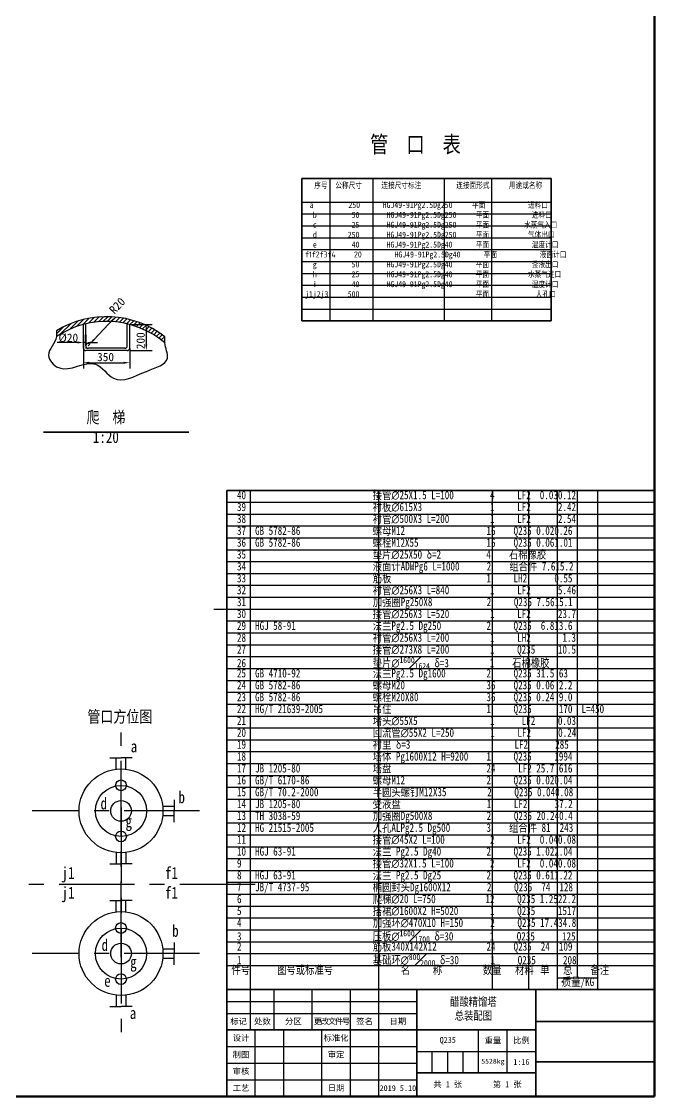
# Model space of a CAD drawing. Header units: millimetres. Extents: x 932 to 1607847, y 562 to 1472.
# Drawn here: x 1259.2 to 1525.6, y 630.7 to 1083.1 of the extents above; entities that cross this region are included whole.
import ezdxf

# ---------------------------------------------------------------- set-up
doc = ezdxf.new("R2010")
doc.units = ezdxf.units.MM
doc.linetypes.add('CENTER', pattern=[50.8, 31.75, -6.35, 6.35, -6.35])
doc.layers.get('0').update_dxf_attribs({"lineweight": 25})
doc.layers.get('Defpoints').update_dxf_attribs({"lineweight": 25})
doc.layers.add('图框', color=7, linetype='Continuous', lineweight=60)
doc.layers.add('粗实线', color=7, linetype='Continuous', lineweight=35)
doc.layers.add('点划线', color=7, linetype='CENTER')
doc.styles.get("Standard").update_dxf_attribs({"font": 'simfang.ttf', "width": 0.8, "height": 5})
doc.styles.add('样式 1', font='STFANGSO.TTF')

msp = doc.modelspace()

# ---------------------------------------------------------------- hatches: boundary and pattern name
at = {"layer": 'Defpoints'}
h = msp.add_hatch(dxfattribs=at)
h.set_pattern_fill('ANSI31', color=256, scale=0.4, style=0)
h.set_pattern_definition([(45, (9.3019, -45.4033), (-0.8980256, 0.8980256), [])])
h.paths.add_polyline_path([(1273.95, 952.866), (1273.95, 950.489, -0.3340605), (1319.554, 947.869), (1319.554, 950.443, 0.3134773)])

# ---------------------------------------------------------------- linework, layer by layer
for p, q in [((1525.617, 880.663), (1345.617, 880.663)), ((1525.617, 875.663), (1345.617, 875.663)), ((1525.617, 870.663), (1345.617, 870.663)), ((1525.617, 865.663), (1345.617, 865.663)), ((1525.617, 860.663), (1345.617, 860.663)), ((1525.617, 855.663), (1345.617, 855.663)), ((1525.617, 850.663), (1345.617, 850.663)), ((1525.617, 845.663), (1345.617, 845.663)), ((1525.617, 840.663), (1345.617, 840.663)), ((1525.617, 840.663), (1345.617, 840.663)), ((1525.617, 835.663), (1345.617, 835.663)), ((1525.617, 830.663), (1345.617, 830.663)), ((1525.617, 825.663), (1345.617, 825.663)), ((1525.617, 820.663), (1345.617, 820.663)), ((1525.617, 815.663), (1345.617, 815.663)), ((1525.617, 810.663), (1345.617, 810.663)), ((1525.617, 805.663), (1345.617, 805.663)), ((1525.617, 800.663), (1345.617, 800.663)), ((1525.617, 795.663), (1345.617, 795.663)), ((1525.617, 790.663), (1345.617, 790.663)), ((1525.617, 785.663), (1345.617, 785.663)), ((1525.617, 785.663), (1345.617, 785.663)), ((1525.617, 780.663), (1345.617, 780.663)), ((1525.617, 775.663), (1345.617, 775.663)), ((1525.617, 770.663), (1345.617, 770.663)), ((1525.617, 765.663), (1345.617, 765.663)), ((1525.617, 760.663), (1345.617, 760.663)), ((1525.617, 755.663), (1345.617, 755.663)), ((1525.617, 750.663), (1345.617, 750.663)), ((1525.617, 745.663), (1345.617, 745.663)), ((1525.617, 740.663), (1345.617, 740.663)), ((1525.617, 735.663), (1345.617, 735.663)), ((1525.617, 730.663), (1345.617, 730.663)), ((1525.617, 730.663), (1345.617, 730.663)), ((1525.617, 725.663), (1345.617, 725.663)), ((1525.617, 720.663), (1345.617, 720.663)), ((1525.617, 715.663), (1345.617, 715.663)), ((1525.617, 710.663), (1345.617, 710.663)), ((1525.617, 705.663), (1345.617, 705.663)), ((1525.617, 700.663), (1345.617, 700.663)), ((1525.617, 695.663), (1345.617, 695.663)), ((1525.617, 690.663), (1345.617, 690.663)), ((1525.617, 685.663), (1345.617, 685.663)), ((1355.617, 658.663), (1355.617, 675.663)), ((1365.617, 658.663), (1365.617, 675.663)), ((1381.617, 658.663), (1381.617, 675.663)), ((1397.617, 658.663), (1397.617, 675.663)), ((1409.617, 658.663), (1409.617, 675.663)), ((1345.617, 670.663), (1425.617, 670.663)), ((1345.617, 665.663), (1425.617, 665.663)), ((1357.617, 630.663), (1357.617, 658.663)), ((1369.617, 630.663), (1369.617, 658.663)), ((1385.617, 630.663), (1385.617, 658.663)), ((1397.617, 630.663), (1397.617, 658.663)), ((1409.617, 630.663), (1409.617, 658.663)), ((1451.617, 640.663), (1451.617, 658.663)), ((1463.617, 640.663), (1463.617, 658.663)), ((1345.617, 651.663), (1425.617, 651.663)), ((1425.617, 649.663), (1475.617, 649.663)), ((1432.117, 640.663), (1432.117, 649.663)), ((1438.617, 640.663), (1438.617, 649.663)), ((1445.117, 640.663), (1445.117, 649.663)), ((1345.617, 644.663), (1425.617, 644.663)), ((1345.617, 637.663), (1425.617, 637.663))]:
    msp.add_line(p, q)
for p, q in [((1389.183, 957.096), (1389.183, 1017.096)), ((1407.183, 957.096), (1407.183, 1017.096)), ((1437.183, 957.096), (1437.183, 1017.096)), ((1457.183, 957.096), (1457.183, 1017.096)), ((1481.142, 1017.096), (1482.183, 1017.096)), ((1377.183, 1007.096), (1482.183, 1007.096)), ((1377.183, 1002.096), (1482.183, 1002.096)), ((1377.183, 997.096), (1482.183, 997.096)), ((1377.183, 992.096), (1482.183, 992.096)), ((1377.183, 987.096), (1482.183, 987.096)), ((1377.183, 982.096), (1482.183, 982.096)), ((1377.183, 977.096), (1482.183, 977.096)), ((1377.183, 972.096), (1482.183, 972.096)), ((1377.183, 967.096), (1482.183, 967.096)), ((1377.183, 962.096), (1482.183, 962.096)), ((1285.26, 945.587), (1285.26, 955.587)), ((1286.26, 946.587), (1286.26, 955.838)), ((1289.651, 949.142), (1297.907, 957.965)), ((1303.76, 946.587), (1303.76, 955.838)), ((1304.76, 945.587), (1304.76, 955.587)), ((1304.76, 955.587), (1314.256, 955.587)), ((1285.26, 951.212), (1285.26, 945.493)), ((1286.26, 951.212), (1286.26, 945.493)), ((1311.756, 953.087), (1311.756, 947.087)), ((1282.76, 947.993), (1274.176, 947.993)), ((1286.26, 947.993), (1285.26, 947.993)), ((1287.26, 946.587), (1287.943, 947.317)), ((1288.76, 947.993), (1291.26, 947.993)), ((1285.267, 945.463), (1285.267, 936.997)), ((1303.76, 944.587), (1286.26, 944.587)), ((1302.76, 945.587), (1287.26, 945.587)), ((1304.76, 945.463), (1304.76, 936.997)), ((1304.76, 944.587), (1314.256, 944.587)), ((1287.767, 939.497), (1302.26, 939.497)), ((1355.617, 675.663), (1355.617, 885.663)), ((1409.617, 675.663), (1409.617, 885.663)), ((1457.486, 676.113), (1457.486, 885.663)), ((1472.772, 675.47), (1472.772, 885.663)), ((1484.772, 675.47), (1484.772, 885.663)), ((1493.272, 685.663), (1493.272, 885.663)), ((1501.772, 675.47), (1501.772, 885.663)), ((1345.617, 835.663), (1340.124, 835.663)), ((1296.399, 773.163), (1301.118, 773.163)), ((1299.118, 768.392), (1299.118, 773.163)), ((1305.836, 773.163), (1301.118, 773.163)), ((1303.118, 768.392), (1303.118, 773.163)), ((1323.418, 755.58), (1323.418, 750.862)), ((1318.648, 752.862), (1323.418, 752.862)), ((1318.648, 748.862), (1323.418, 748.862)), ((1323.418, 746.143), (1323.418, 750.862)), ((1299.118, 733.332), (1299.118, 728.561)), ((1303.118, 733.332), (1303.118, 728.561)), ((1296.399, 728.561), (1301.118, 728.561)), ((1305.836, 728.561), (1301.118, 728.561)), ((1296.399, 713.118), (1301.118, 713.118)), ((1299.118, 708.347), (1299.118, 713.118)), ((1305.836, 713.118), (1301.118, 713.118)), ((1303.118, 708.347), (1303.118, 713.118)), ((1318.648, 692.818), (1323.418, 692.818)), ((1323.418, 695.536), (1323.418, 690.818)), ((1318.648, 688.818), (1323.418, 688.818)), ((1323.418, 686.099), (1323.418, 690.818)), ((1493.272, 680.663), (1493.272, 685.663)), ((1484.772, 680.663), (1501.772, 680.663)), ((1486.897, 678.636), (1486.897, 679.346)), ((1299.118, 673.288), (1299.118, 668.517)), ((1303.118, 673.288), (1303.118, 668.517)), ((1296.399, 668.517), (1301.118, 668.517)), ((1305.836, 668.517), (1301.118, 668.517))]:
    msp.add_line(p, q, dxfattribs=at)
for centre, radius in [((1301.118, 750.862), 17.644), ((1301.118, 750.862), 10.754), ((1301.118, 761.616), 2.257), ((1301.118, 750.862), 4.353), ((1301.118, 740.108), 2.257), ((1301.118, 690.818), 17.644), ((1301.118, 690.818), 10.754), ((1301.118, 701.571), 2.257), ((1301.118, 690.818), 4.353), ((1301.118, 680.064), 2.257)]:
    msp.add_circle(centre, radius, dxfattribs=at)
for centre, radius, start, end in [((1295.01, 918.859), 40, 52.14903, 121.76912), ((1295.01, 918.859), 38, 49.76644, 123.65619), ((1287.26, 946.587), 1, 46.90236, 180), ((1287.26, 946.587), 1, 180, 270), ((1302.76, 946.587), 1, 270, 0), ((1286.26, 945.587), 1, 180, 270), ((1303.76, 945.587), 1, 270, 0)]:
    msp.add_arc(centre, radius, start, end, dxfattribs=at)
msp.add_spline([(1273.95, 952.866), (1273.95, 950.489), (1270.651, 942.6), (1274.816, 937.429), (1290.348, 938.891), (1298.002, 932.933), (1311.846, 935.856), (1320.625, 941.476), (1319.554, 947.869), (1319.554, 950.443)], degree=3, dxfattribs=at)
for points in [[(1311.339, 953.087), (1312.172, 953.087), (1311.756, 955.587)], [(1282.76, 948.409), (1282.76, 947.576), (1285.26, 947.993)], [(1288.76, 948.409), (1288.76, 947.576), (1286.26, 947.993)], [(1289.347, 949.427), (1289.955, 948.858), (1287.943, 947.317)], [(1311.339, 947.087), (1312.172, 947.087), (1311.756, 944.587)], [(1287.767, 939.913), (1287.767, 939.08), (1285.267, 939.497)], [(1302.26, 939.913), (1302.26, 939.08), (1304.76, 939.497)]]:
    msp.add_solid(points, dxfattribs=at)
at = {"layer": '图框'}
for p, q in [((1525.617, 630.663), (1525.617, 1471.663)), ((1525.617, 630.663), (1525.617, 675.663)), ((931.617, 630.663), (1525.617, 630.663))]:
    msp.add_line(p, q, dxfattribs=at)
at = {"layer": '点划线'}
for p, q in [((1301.118, 689.358), (1301.118, 783.879)), ((1301.118, 752.321), (1301.118, 657.801)), ((1334.198, 750.862), (1263.769, 750.862)), ((1173.422, 719.995), (1360.198, 719.995)), ((1334.198, 690.818), (1263.769, 690.818))]:
    msp.add_line(p, q, dxfattribs=at)
at = {"layer": '粗实线'}
for p, q in [((1377.183, 1017.096), (1482.183, 1017.096)), ((1377.183, 957.096), (1377.183, 1017.096)), ((1482.183, 957.096), (1482.183, 1017.096)), ((1377.183, 957.096), (1482.183, 957.096)), ((1268.491, 910.204), (1329.628, 910.204)), ((1345.617, 675.663), (1345.617, 885.663)), ((1525.617, 885.663), (1345.617, 885.663)), ((1525.617, 675.663), (1345.617, 675.663)), ((1345.617, 675.663), (1345.617, 630.663)), ((1425.617, 630.663), (1425.617, 675.663)), ((1475.617, 630.663), (1475.617, 675.663)), ((1475.617, 662.19), (1525.617, 662.19)), ((1345.617, 658.663), (1475.617, 658.663)), ((1525.617, 645.19), (1475.617, 645.19)), ((1425.617, 640.663), (1475.617, 640.663))]:
    msp.add_line(p, q, dxfattribs=at)

# ---------------------------------------------------------------- texts
at = {"attachment_point": 5, "style": '样式 1'}
for s, insert, char_height, width in [('{\\fSimSun|b0|i0|c134|p2;\\W0.8;醋酸精馏塔\\P总装配图}', (1449.391, 667.411), 3.5, 50), ('标记', (1350.617, 662.163), 2.5, 10), ('处数', (1360.617, 662.163), 2.5, 10), ('分区', (1373.617, 662.163), 2.5, 16), ('{\\T0.75;更改文件号}', (1389.617, 662.163), 2.5, 17.78811), ('签名', (1403.617, 662.163), 2.5, 12), ('日期', (1417.617, 662.163), 2.5, 16), ('设计', (1351.617, 655.163), 2.5, 12), ('标准化', (1391.617, 655.163), 2.5, 12), ('Q235', (1438.617, 654.163), 2.5, 26), ('重量', (1457.617, 654.163), 2.5, 12), ('比例', (1469.617, 654.163), 2.5, 12), ('{\\fSimSun|b0|i0|c134|p2;\\W0.8; }', (1500.916, 654.021), 3.75, 75), ('制图', (1351.617, 648.163), 2.5, 12), ('审定', (1391.617, 648.163), 2.5, 12), ('审核', (1351.617, 641.163), 2.5, 12), ('5528kg', (1457.607, 645.168), 2.0848, 10.00711), ('1:16', (1469.617, 645.163), 2.5, 12), ('工艺', (1351.617, 634.163), 2.5, 12), ('日期', (1391.617, 634.163), 2.5, 12), ('2019 5.10', (1417.617, 634.163), 2.4, 16), ('共 1 张', (1438.617, 635.663), 2.5, 26), ('第 1 张', (1463.617, 635.663), 2.5, 24)]:
    msp.add_mtext(s, dxfattribs=dict(at, insert=insert, char_height=char_height, width=width))
at = {"layer": 'Defpoints', "width": 0.8}
for s, p in [('管口方位图', (1287.002, 788.053)), ('a', (1305.194, 775.516)), ('d', (1292.477, 751.513)), ('b', (1325.3, 754.108)), ('g', (1303.021, 744.023)), ('d', (1292.932, 691.935)), ('g', (1304.974, 684.824)), ('e', (1294.032, 676.844)), ('a', (1304.808, 663.32))]:
    msp.add_text(s, height=5, dxfattribs=at).set_placement(p)
at = {"layer": 'Defpoints', "attachment_point": 1}
for s, width, insert, char_height in [('   管  口  表', 69.52861, (1394.522, 1034.895), 7), ('序号  公称尺寸     连接尺寸标注         连接面形式     用途或名称', 140.73351, (1382.45, 1015.431), 2.5), (' {\\H0.71429x;a         250}     {\\H0.71429x;HGJ49-91Pg2.5Dg250     平面           进料口\\P  b         50       HGJ49-91Pg2.5Dg250     平面           进料口\\P  c         25       HGJ49-91Pg2.5Dg250     平\\H0.99999x;面         水蒸气入口\\P  d        250       HGJ49-91Pg2.5Dg250     平\\H0.99999x;面          气体出口\\P  e         40       HGJ49-91Pg2.5Dg40      平\\H0.99999x;面           温度计口\\Pf\\fISOCPEUR|b0|i0|c0|p34;1\\fFangSong|b0|i0|c134|p49;f\\fISOCPEUR|b0|i0|c0|p34;2\\fFangSong|b0|i0|c134|p49;f\\fISOCPEUR|b0|i0|c0|p34;3\\fFangSong|b0|i0|c134|p49;f\\fISOCPEUR|b0|i0|c0|p34;4     20         \\fFangSong|b0|i0|c134|p49;HGJ49-91Pg2.5Dg40      平\\H0.99999x;面           液面计口\\P  g         50       HGJ49-91Pg2.5Dg40      平\\H0.99999x;面           釜液出口\\P  h         25       HGJ49-91Pg2.5Dg40      平\\H0.99999x;面          水蒸气进口\\P  i         40       HGJ49-91Pg2.5Dg40      平\\H0.99999x;面           温度计口\\Pj1j2j3     500                              平\\H0.99999x;面            人孔口}', 101.69098, (1378.59, 1007.137), 3.5), ('    爬  梯\\P     1:20', 44.22872, (1275.699, 919.039), 5), ('\\A1;\\pi-10.5,l10.5,t10.5;40                            接管{\\fISOCPEUR|b0|i0|c0|p34;∅}25X1.5 L=100        4     LF2  0.030.12', 172.34947, (1349.91, 885.545), 3.5), ('\\A1;\\pi-10.5,l10.5,t10.5;39                            衬板{\\fISOCPEUR|b0|i0|c0|p34;∅}615X3               1     LF2      2.42', 172.34947, (1349.91, 880.545), 3.5), ('\\A1;\\pi-10.5,l10.5,t10.5;38                            衬管{\\fISOCPEUR|b0|i0|c0|p34;∅}500X3 L=200         1     LF2      2.54', 172.34947, (1349.91, 875.545), 3.5), ('\\A1;\\pi-10.5,l10.5,t10.5;37  GB 5782-86                螺母M12                  16    Q235 0.020.26', 172.34947, (1349.91, 870.545), 3.5), ('\\A1;\\pi-10.5,l10.5,t10.5;36  GB 5782-86                螺栓M12X55               16    Q235 0.061.01 ', 172.34947, (1349.91, 865.545), 3.5), ('\\A1;\\pi-10.5,l10.5,t10.5;35                            垫片{\\fISOCPEUR|b0|i0|c0|p34;∅}25X50 δ=2          4    石棉橡胶', 172.34947, (1349.91, 860.545), 3.5), ('\\A1;\\pi-10.5,l10.5,t10.5;34                            液面计ADWPg6 L=1000      2    组合件 7.615.2', 172.34947, (1349.91, 855.545), 3.5), ('\\A1;\\pi-10.5,l10.5,t10.5;33                            筋板                     1     LH2      0.55', 172.34947, (1349.91, 850.545), 3.5), ('\\A1;\\pi-10.5,l10.5,t10.5;32                            衬管{\\fISOCPEUR|b0|i0|c0|p34;∅}256X3 L=840         1     LF2      5.46', 172.34947, (1349.91, 845.545), 3.5), ('\\A1;\\pi-10.5,l10.5,t10.5;31                            加强圈Pg250X8            2     Q235 7.5615.1', 172.34947, (1349.91, 840.545), 3.5), ('\\A1;\\pi-10.5,l10.5,t10.5;30                            接管{\\fISOCPEUR|b0|i0|c0|p34;∅}256X3 L=520         1     LF2      23.7', 172.34947, (1349.91, 835.545), 3.5), ('\\A1;\\pi-10.5,l10.5,t10.5;29  HGJ 58-91                 法兰Pg2.5 Dg250          2     Q235  6.813.6 ', 172.34947, (1349.91, 830.545), 3.5), ('\\A1;\\pi-10.5,l10.5,t10.5;28                            衬管{\\fISOCPEUR|b0|i0|c0|p34;∅}256X3 L=200         1     LH2       1.3', 172.34947, (1349.91, 825.545), 3.5), ('\\A1;\\pi-10.5,l10.5,t10.5;27                            接管{\\fISOCPEUR|b0|i0|c0|p34;∅}273X8 L=200         1     Q235     10.5', 172.34947, (1349.91, 820.545), 3.5), ('\\A1;\\pi-10.5,l10.5,t10.5;26                            垫片{\\fISOCPEUR|b0|i0|c0|p34;∅\\fFangSong|b0|i0|c134|p49;\\H0.7x;\\S1600#1624;} δ=3         1    石棉橡胶', 172.34947, (1349.91, 815.545), 3.5), ('\\A1;\\pi-10.5,l10.5,t10.5;25  GB 4710-92                法兰Pg2.5 Dg1600         2     Q235 31.5 63', 172.34947, (1349.91, 810.545), 3.5), ('\\A1;\\pi-10.5,l10.5,t10.5;24  GB 5782-86                螺母M20                  36    Q235 0.06 2.2', 172.34947, (1349.91, 805.545), 3.5), ('\\A1;\\pi-10.5,l10.5,t10.5;23  GB 5782-86                螺栓M20X80               36    Q235 0.24 9.0', 172.34947, (1349.91, 800.545), 3.5), ('\\A1;\\pi-10.5,l10.5,t10.5;22  HG/T 21639-2005           吊住                     1     Q235      170  L=450', 172.34947, (1349.91, 795.545), 3.5), ('\\A1;\\pi-10.5,l10.5,t10.5;21                            堵头{\\fISOCPEUR|b0|i0|c0|p34;∅}55X5                1      LF2     0.03', 172.34947, (1349.91, 790.545), 3.5), ('\\A1;\\pi-10.5,l10.5,t10.5;20                            回流管{\\fISOCPEUR|b0|i0|c0|p34;∅}55X2 L=250        1     LF2      0.24', 172.34947, (1349.91, 785.545), 3.5), ('\\A1;\\pi-10.5,l10.5,t10.5;19                            衬里 δ=3                       LF2      285', 172.34947, (1349.91, 780.545), 3.5), ('\\A1;\\pi-10.5,l10.5,t10.5;18                            塔体 Pg1600X12 H=9200    1     Q235     1994', 172.34947, (1349.91, 775.545), 3.5), ('\\A1;\\pi-10.5,l10.5,t10.5;17  JB 1205-80                塔盘                     24     LF2 25.7 616', 172.34947, (1349.91, 770.545), 3.5), ('\\A1;\\pi-10.5,l10.5,t10.5;16  GB/T 6170-86              螺母M12                  2     Q235 0.020.04', 172.34947, (1349.91, 765.545), 3.5), ('\\A1;\\pi-10.5,l10.5,t10.5;15  GB/T 70.2-2000            半圆头螺钉M12X35         2     Q235 0.040.08', 172.34947, (1349.91, 760.545), 3.5), ('\\A1;\\pi-10.5,l10.5,t10.5;14  JB 1205-80                受液盘                   1     LF2      37.2', 172.34947, (1349.91, 755.545), 3.5), ('\\A1;\\pi-10.5,l10.5,t10.5;13  TH 3038-59                加强圈Dg500X8            2     Q235 20.240.4', 172.34947, (1349.91, 750.545), 3.5), ('\\A1;\\pi-10.5,l10.5,t10.5;12  HG 21515-2005             人孔ALPg2.5 Dg500        3    组合件 81  243', 172.34947, (1349.91, 745.545), 3.5), ('\\A1;\\pi-10.5,l10.5,t10.5;11                            接管{\\fISOCPEUR|b0|i0|c0|p34;∅}45X2 L=100          2     LF2  0.040.08', 172.34947, (1349.91, 740.545), 3.5), ('\\A1;\\pi-10.5,l10.5,t10.5;10  HGJ 63-91                 法兰 Pg2.5 Dg40          2     Q235 1.022.04', 172.34947, (1349.91, 735.545), 3.5), ('\\A1;\\pi-10.5,l10.5,t10.5;9                             接管{\\fISOCPEUR|b0|i0|c0|p34;∅}32X1.5 L=100        2     LF2  0.040.08', 172.34947, (1349.91, 730.545), 3.5), ('j1              f1\\Pj1              f1', 64.81364, (1276.083, 727.264), 5), ('\\A1;\\pi-10.5,l10.5,t10.5;8   HGJ 63-91                 法兰 Pg2.5 Dg25          2     Q235 0.611.22', 172.34947, (1349.91, 725.545), 3.5), ('\\A1;\\pi-10.5,l10.5,t10.5;7   JB/T 4737-95              椭圆封头Dg1600X12        2     Q235  74  128', 172.34947, (1349.91, 720.545), 3.5), ('\\A1;\\pi-10.5,l10.5,t10.5;6                             爬梯{\\fISOCPEUR|b0|i0|c0|p34;∅}20 L=750           12     Q235 1.2522.2', 172.34947, (1349.91, 715.545), 3.5), ('\\A1;\\pi-10.5,l10.5,t10.5;5                             搭裙{\\fISOCPEUR|b0|i0|c0|p34;∅}1600X2 H=5020       1     Q235     1517', 172.34947, (1349.91, 710.545), 3.5), ('\\A1;\\pi-10.5,l10.5,t10.5;4                             加强环{\\fISOCPEUR|b0|i0|c0|p34;∅}470X10 H=150      2     Q235 17.434.8 ', 172.34947, (1349.91, 705.545), 3.5), ('b', 7.29513, (1322.659, 702.885), 5), ('\\A1;\\pi-10.5,l10.5,t10.5;3                             压板{\\fISOCPEUR|b0|i0|c0|p34;∅\\fFangSong|b0|i0|c134|p49;\\H0.7x;\\S1600#1700;} δ=30        1     Q235      125', 172.34947, (1349.91, 700.545), 3.5), ('\\A1;\\pi-10.5,l10.5,t10.5;2                             筋板340X142X12           24    Q235  24  109', 172.34947, (1349.91, 695.545), 3.5), ('\\A1;\\pi-10.5,l10.5,t10.5;1                             基础环{\\fISOCPEUR|b0|i0|c0|p34;∅\\fFangSong|b0|i0|c134|p49;\\H0.7x;\\S800#2000;} δ=30       1     Q235      208', 172.34947, (1349.91, 690.545), 3.5), ('{\\H0.7x; 件号      图号或标准号               名     称         数量   材料} {\\H0.7x;单   总    备注\\P                                                                                 } ', 180, (1345.617, 685.663), 5), (' 质量/KG', 17, (1484.772, 680.663), 3.5)]:
    msp.add_mtext_dynamic_manual_height_columns(s, width=width, gutter_width=25, heights=[0], dxfattribs=dict(at, insert=insert, char_height=char_height))
at = {"layer": 'Defpoints', "char_height": 3.5, "attachment_point": 5, "style": '样式 1'}
for s, insert, rotation in [('R20', (1299.512, 963.491), 46.90236), ('200', (1309.381, 948.754), 90)]:
    msp.add_mtext(s, dxfattribs=dict(at, insert=insert, rotation=rotation))
for s, insert in [('%%C20', (1278.932, 949.924)), ('350', (1294.614, 941.872))]:
    msp.add_mtext(s, dxfattribs=dict(at, insert=insert))

doc.saveas('drawing.dxf')
